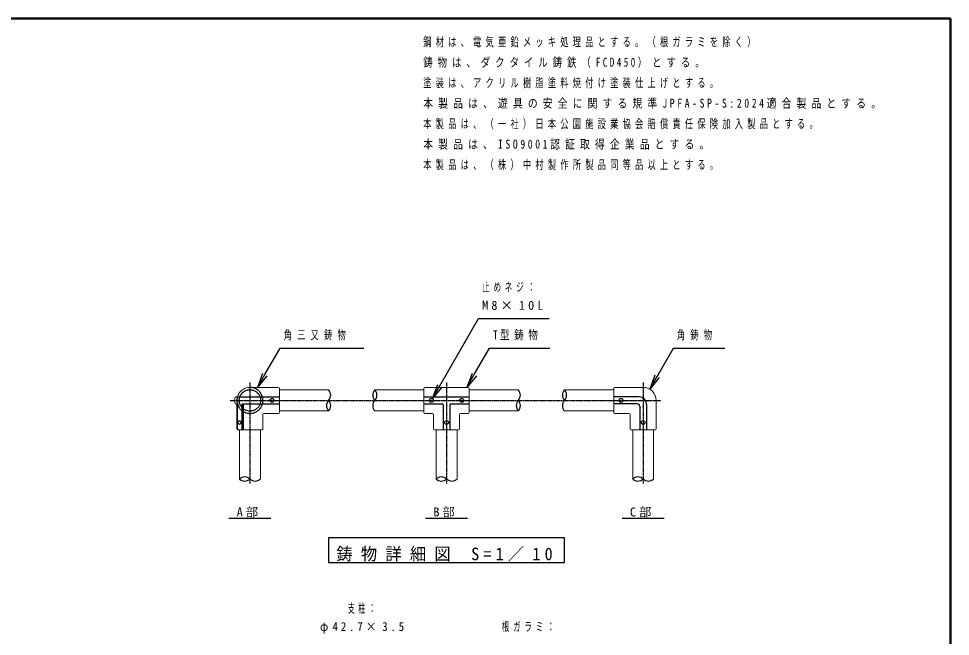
# Model space of a CAD drawing. Units: millimetres, scale not verified, with parts at other scales. Extents: x -19540 to 0, y -3090 to 13350.
# Drawn here: x -9478 to 0, y 7062 to 13350 of the extents above; entities that cross this region are included whole.
import ezdxf

# ---------------------------------------------------------------- set-up
doc = ezdxf.new("R2010")
doc.units = ezdxf.units.MM
doc.linetypes.add('USER2', pattern=[6, 3, -1, 1, -1])
doc.linetypes.add('USER4', pattern=[8, 5, -3])
for name, color, linetype, lineweight in [('A3図枠', 7, 'Continuous', 25), ('線', 2, 'Continuous', 25), ('補助', 2, 'Continuous', 13)]:
    doc.layers.add(name, color=color, linetype=linetype, lineweight=lineweight)
doc.styles.add('ＭＳ ゴシック', font='')
doc.styles.get('ＭＳ ゴシック').set_extended_font_data('MS Gothic')

msp = doc.modelspace()

# ---------------------------------------------------------------- linework, layer by layer
at = {"layer": 'A3図枠', "lineweight": 50}
for p, q in [((0, 13350), (-19250, 13350)), ((0, 0), (0, 13350))]:
    msp.add_line(p, q, dxfattribs=at)
at = {"layer": '線', "color": 20, "linetype": 'USER2'}
for p, q in [((-7125, 9646.439), (-7125, 8613.939)), ((-5125, 9646.439), (-5125, 8613.939)), ((-3125, 9646.439), (-3125, 8613.939)), ((-7327.5, 9463.939), (-2942.5, 9463.939))]:
    msp.add_line(p, q, dxfattribs=at)
at = {"layer": '線', "color": 7, "lineweight": 13}
for p, q in [((-7125, 9596.439), (-6835, 9596.439)), ((-6825, 9586.439), (-6825, 9341.439)), ((-5355, 9586.439), (-5355, 9341.439)), ((-5345, 9596.439), (-4905, 9596.439)), ((-4895, 9586.439), (-4895, 9341.439)), ((-3425, 9586.439), (-3425, 9341.439)), ((-3125, 9596.439), (-3415, 9596.439)), ((-7277.5, 9488.939), (-7277.5, 9438.939)), ((-6325, 9570.689), (-6825, 9570.689)), ((-5855, 9570.689), (-5355, 9570.689)), ((-4895, 9570.689), (-4395, 9570.689)), ((-3925, 9570.689), (-3425, 9570.689)), ((-7257.5, 9428.939), (-7257.5, 9173.939)), ((-2992.5, 9463.939), (-2992.5, 9173.939)), ((-6992.5, 9321.439), (-6992.5, 9173.939)), ((-6982.5, 9331.439), (-6835, 9331.439)), ((-6325, 9357.189), (-6825, 9357.189)), ((-5855, 9357.189), (-5355, 9357.189)), ((-5345, 9331.439), (-5267.5, 9331.439)), ((-5257.5, 9321.439), (-5257.5, 9173.939)), ((-4992.5, 9321.439), (-4992.5, 9173.939)), ((-4982.5, 9331.439), (-4905, 9331.439)), ((-4895, 9357.189), (-4395, 9357.189)), ((-3925, 9357.189), (-3425, 9357.189)), ((-3267.5, 9331.439), (-3415, 9331.439)), ((-3257.5, 9321.439), (-3257.5, 9173.939)), ((-7247.5, 9163.939), (-7002.5, 9163.939)), ((-7231.75, 9163.939), (-7231.75, 8663.939)), ((-7018.25, 9163.939), (-7018.25, 8663.939)), ((-5247.5, 9163.939), (-5002.5, 9163.939)), ((-5231.75, 9163.939), (-5231.75, 8663.939)), ((-5018.25, 9163.939), (-5018.25, 8663.939)), ((-3002.5, 9163.939), (-3247.5, 9163.939)), ((-3231.75, 9163.939), (-3231.75, 8663.939)), ((-3018.25, 9163.939), (-3018.25, 8663.939))]:
    msp.add_line(p, q, dxfattribs=at)
at = {"layer": '線'}
for p, q in [((-7267.5, 9498.939), (-6825, 9498.939)), ((-5355, 9498.939), (-4895, 9498.939)), ((-3165, 9498.939), (-3425, 9498.939)), ((-7267.5, 9428.939), (-7251.839, 9428.939)), ((-7251.839, 9173.939), (-7251.839, 9428.939)), ((-7205.207, 9173.939), (-7205.207, 9428.939)), ((-7205.207, 9428.939), (-6825, 9428.939)), ((-7190.615, 9163.939), (-7190.615, 9428.939)), ((-5355, 9428.939), (-5170, 9428.939)), ((-5160, 9418.939), (-5160, 9163.939)), ((-5090, 9418.939), (-5090, 9163.939)), ((-5080, 9428.939), (-4895, 9428.939)), ((-3185, 9428.939), (-3425, 9428.939)), ((-3160, 9403.939), (-3160, 9163.939)), ((-3090, 9423.939), (-3090, 9163.939))]:
    msp.add_line(p, q, dxfattribs=at)
at = {"layer": '線', "color": 7, "lineweight": 13}
msp.add_lwpolyline([(-7125, 9596.439), (-7136.427, 9595.945), (-7147.768, 9594.468), (-7158.94, 9592.018), (-7169.859, 9588.614), (-7180.444, 9584.281), (-7190.615, 9579.051), (-7200.398, 9572.894), (-7209.607, 9565.908), (-7218.173, 9558.146), (-7226.029, 9549.667), (-7233.116, 9540.536), (-7239.381, 9530.821), (-7244.775, 9520.598), (-7249.257, 9509.943), (-7252.794, 9498.939)], dxfattribs=at)
at = {"layer": '線', "color": 4, "linetype": 'USER4'}
msp.add_circle((-7125, 9463.939), 108.75, dxfattribs=at)
at = {"layer": '線'}
for centre in [(-6900, 9463.939), (-5280, 9463.939), (-4970, 9463.939), (-3350, 9463.939), (-5125, 9238.939), (-3125, 9238.939)]:
    msp.add_circle(centre, 20, dxfattribs=at)
at = {"layer": '線', "color": 4, "linetype": 'USER4'}
msp.add_arc((-7125, 9463.939), 132.5, 164.68349, 90, dxfattribs=at)
at = {"layer": '線', "color": 7, "lineweight": 13}
for centre, radius, start, end in [((-6835, 9586.439), 10, 0, 90), ((-5345, 9586.439), 10, 90, 180), ((-4905, 9586.439), 10, 0, 90), ((-3415, 9586.439), 10, 90, 180), ((-3125, 9463.939), 132.5, 0, 90), ((-7267.5, 9488.939), 10, 90, 180), ((-7267.5, 9438.939), 10, 180, 270), ((-6982.5, 9321.439), 10, 90, 180), ((-6835, 9341.439), 10, 270, 0), ((-5345, 9341.439), 10, 180, 270), ((-5267.5, 9321.439), 10, 0, 90), ((-4982.5, 9321.439), 10, 90, 180), ((-4905, 9341.439), 10, 270, 0), ((-3415, 9341.439), 10, 180, 270), ((-3267.5, 9321.439), 10, 0, 90), ((-7247.5, 9173.939), 10, 180, 270), ((-7002.5, 9173.939), 10, 270, 0), ((-5247.5, 9173.939), 10, 180, 270), ((-5002.5, 9173.939), 10, 270, 0), ((-3247.5, 9173.939), 10, 180, 270), ((-3002.5, 9173.939), 10, 270, 0)]:
    msp.add_arc(centre, radius, start, end, dxfattribs=at)
at = {"layer": '線'}
for centre, radius, start, end in [((-6380.503, 9517.314), 77.003, 316.11983, 43.88017), ((-5799.497, 9517.314), 77.003, 136.11983, 223.88017), ((-5910.503, 9517.314), 77.003, 316.11983, 43.88017), ((-4450.503, 9517.314), 77.003, 316.11983, 43.88017), ((-3869.497, 9517.314), 77.003, 136.11983, 223.88017), ((-3980.503, 9517.314), 77.003, 316.11983, 43.88017), ((-3165, 9423.939), 75, 0, 90), ((-6269.497, 9410.564), 77.003, 136.11983, 223.88017), ((-6380.503, 9410.564), 77.003, 316.11983, 43.88017), ((-5799.497, 9410.564), 77.003, 136.11983, 223.88017), ((-5170, 9418.939), 10, 0, 90), ((-5080, 9418.939), 10, 90, 180), ((-4339.497, 9410.564), 77.003, 136.11983, 223.88017), ((-4450.503, 9410.564), 77.003, 316.11983, 43.88017), ((-3869.497, 9410.564), 77.003, 136.11983, 223.88017), ((-3185, 9403.939), 25, 0, 90), ((-7241.839, 9173.939), 10, 180, 270), ((-7215.207, 9173.939), 10, 270, 0), ((-7178.375, 8608.435), 77.003, 46.11983, 133.88017), ((-7178.375, 8719.442), 77.003, 226.11983, 313.88017), ((-7071.625, 8719.442), 77.003, 226.11983, 313.88017), ((-5178.375, 8608.435), 77.003, 46.11983, 133.88017), ((-5178.375, 8719.442), 77.003, 226.11983, 313.88017), ((-5071.625, 8719.442), 77.003, 226.11983, 313.88017), ((-3178.375, 8608.435), 77.003, 46.11983, 133.88017), ((-3178.375, 8719.442), 77.003, 226.11983, 313.88017), ((-3071.625, 8719.442), 77.003, 226.11983, 313.88017)]:
    msp.add_arc(centre, radius, start, end, dxfattribs=at)
msp.add_ellipse((-7231.902, 9238.939), major_axis=(0, -20.022), ratio=0.706341, dxfattribs=at)
at = {"layer": '補助', "lineweight": 25}
for p, q in [((-5195, 9611.163), (-4799.356, 10296.439)), ((-4799.356, 10296.439), (-4749.356, 10296.439)), ((-4749.356, 10296.439), (-4081.484, 10296.439)), ((-6974.141, 9726.223), (-6817.561, 9996.439)), ((-6817.561, 9996.439), (-6767.561, 9996.439)), ((-6767.561, 9996.439), (-5967.391, 9996.439)), ((-4843.597, 9726.342), (-4687.657, 9996.439)), ((-4687.657, 9996.439), (-4637.657, 9996.439)), ((-4637.657, 9996.439), (-4073.535, 9996.439)), ((-2983.75, 9708.591), (-2817.561, 9996.439)), ((-2817.561, 9996.439), (-2767.561, 9996.439)), ((-2767.561, 9996.439), (-2294.663, 9996.439)), ((-6995.772, 9738.758), (-7049.346, 9596.439)), ((-7049.346, 9596.439), (-6974.141, 9726.223)), ((-6952.51, 9713.689), (-7049.346, 9596.439)), ((-4865.248, 9738.842), (-4918.597, 9596.439)), ((-4918.597, 9596.439), (-4843.597, 9726.342)), ((-4821.947, 9713.842), (-4918.597, 9596.439)), ((-3005.401, 9721.091), (-3058.75, 9578.687)), ((-3058.75, 9578.687), (-2983.75, 9708.591)), ((-2962.099, 9696.091), (-3058.75, 9578.687)), ((-5216.651, 9623.663), (-5270, 9481.259)), ((-5270, 9481.259), (-5195, 9611.163)), ((-5173.349, 9598.663), (-5270, 9481.259)), ((-7338.5, 8263.939), (-6911.5, 8263.939)), ((-5338.5, 8263.939), (-4911.5, 8263.939)), ((-3338.5, 8263.939), (-2911.5, 8263.939))]:
    msp.add_line(p, q, dxfattribs=at)
msp.add_lwpolyline([(-6325, 8063.939), (-6325, 7813.939), (-3925, 7813.939), (-3925, 8063.939)], close=True, dxfattribs=at)

# ---------------------------------------------------------------- texts
at = {"layer": '補助', "style": 'ＭＳ ゴシック'}
for s, insert, char_height, attachment_point in [('\\T1.52;\\W0.65;鋼材は、電気亜鉛メッキ処理品とする。（根ガラミを除く）', (-5362.239, 13159.844), 91.64, 1), ('\\T1.52;\\W0.75;鋳物は、ダクタイル鋳鉄（FCD450）とする。', (-5362.239, 12951.51), 91.64, 1), ('\\T1.52;\\W0.65;塗装は、アクリル樹脂塗料焼付け塗装仕上げとする。', (-5362.239, 12743.177), 91.64, 1), ('\\T1.52;\\W0.8;本製品は、遊具の安全に関する規準JPFA-SP-S:2024適合製品とする。', (-5362.239, 12534.844), 91.64, 1), ('\\T1.52;\\W0.65;本製品は、（一社）日本公園施設業協会賠償責任保険加入製品とする。', (-5362.239, 12326.51), 91.64, 1), ('\\T1.52;\\W0.8;本製品は、ISO9001認証取得企業品とする。', (-5362.239, 12118.177), 91.64, 1), ('\\T1.52;\\W0.65;本製品は、（株）中村製作所製品同等品以上とする。', (-5362.239, 11909.844), 91.64, 1), ('\\T1.5;\\W0.6;止めネジ：', (-4763.106, 10665.189), 91.64, 1), ('\\T1.5;M8×10L', (-4763.106, 10477.689), 91.64, 1), ('\\T1.64;\\W0.65;角三又鋳物', (-6781.311, 10177.689), 91.64, 1), ('\\T1.5;\\W0.75;T型鋳物', (-4651.407, 10177.689), 91.64, 1), ('\\T1.64;\\W0.65;角鋳物', (-2781.311, 10177.689), 91.64, 1), ('\\T1.5;A部', (-7259.694, 8272.272), 91.64, 7), ('\\T1.5;B部', (-5259.694, 8272.272), 91.64, 7), ('\\T1.5;C部', (-3259.694, 8272.272), 91.64, 7), ('\\T1.5;\\W0.95;鋳物詳細図\\~S=1／10', (-5125, 7822.272), 128.3, 8), ('\\T1.5;\\W0.55;支柱：', (-5970.518, 7395.189), 91.64, 2), ('\\T1.5;\\W0.9;φ42.7×3.5', (-5970.518, 7207.689), 91.64, 2), ('\\T1.5;\\W0.6;根ガラミ：', (-4564.228, 7207.689), 91.64, 1)]:
    msp.add_mtext(s, dxfattribs=dict(at, insert=insert, char_height=char_height, attachment_point=attachment_point))

doc.saveas('drawing.dxf')
